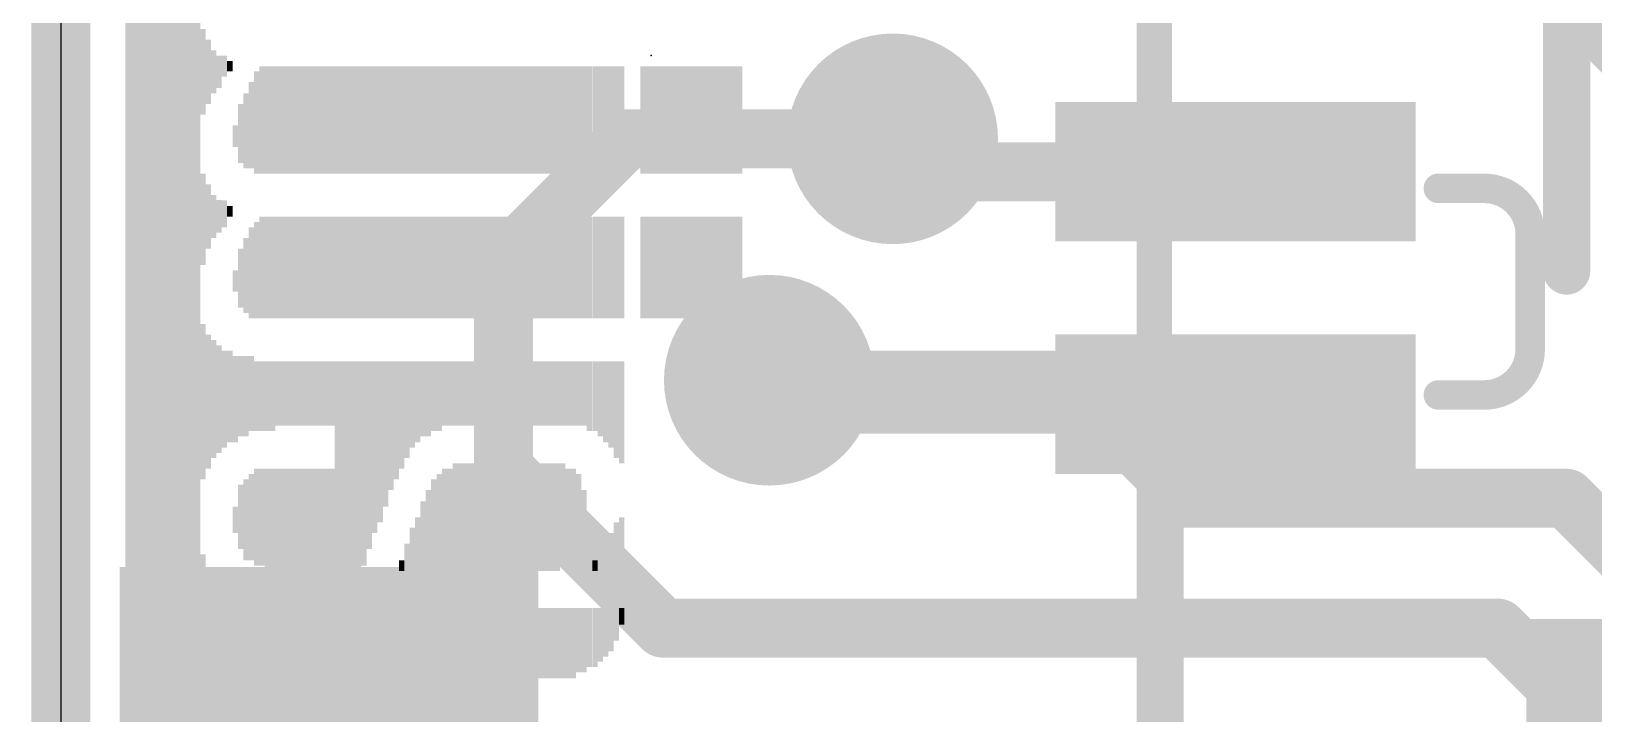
# Model space of a CAD drawing. Extents: x -0.1 to 25.5, y -0.1 to 17.9.
# Drawn here: x -0.13 to 6.59, y 6.06 to 8.99 of the extents above; entities that cross this region are included whole.
import ezdxf

# ---------------------------------------------------------------- set-up
doc = ezdxf.new("R2010")
doc.units = 0
for name, color, linetype in [('1', 12, 'CONTINUOUS'), ('16', 5, 'CONTINUOUS'), ('18', 110, 'CONTINUOUS'), ('20', 53, 'CONTINUOUS'), ('21', 40, 'CONTINUOUS'), ('22', 6, 'CONTINUOUS'), ('23', 40, 'CONTINUOUS'), ('51', 253, 'CONTINUOUS')]:
    doc.layers.add(name, color=color, linetype=linetype)

# ---------------------------------------------------------------- blocks, each defined once
blk = doc.blocks.new('RECT')
blk.add_solid([(-0.5, -0.5), (0.5, -0.5), (-0.5, 0.5), (0.5, 0.5)])
blk = doc.blocks.new('ROUNDV')
at = {"const_width": 0.5}
blk.add_lwpolyline([(0, -0.25, 1), (0, 0.25, 1), (0, -0.25)], format="xyb", dxfattribs=at)

msp = doc.modelspace()

# ---------------------------------------------------------------- linework, layer by layer
at = {"layer": '1', "const_width": 0.254}
for points in [[(0, 0), (0, 17.78)], [(6.236, 9.39), (7.178, 8.448)], [(3.7202, 8.39), (3.5786, 8.5316)], [(5.054, 8.39), (3.7202, 8.39)], [(3.151, 7.39), (3.048, 7.493)], [(5.054, 7.39), (3.151, 7.39)]]:
    msp.add_lwpolyline(points, dxfattribs=at)
at = {"layer": '1', "const_width": 0.127}
for points in [[(3.6235, 8.5765, 1), (3.5337, 8.4867)], [(3.7202, 8.4535, 1), (3.7202, 8.3265)], [(3.6753, 8.3451, 1), (3.7651, 8.4349)], [(5.054, 8.3265, 1), (5.054, 8.4535)], [(3.0929, 7.5379, 1), (3.0031, 7.4481)], [(3.151, 7.4535, 1), (3.151, 7.3265)], [(3.1061, 7.3451, 1), (3.1959, 7.4349)], [(5.054, 7.3265, 1), (5.054, 7.4535)]]:
    msp.add_lwpolyline(points, format="xyb", dxfattribs=at)
at = {"layer": '16', "const_width": 0.254}
for points in [[(0, 0), (0, 17.78)], [(2.4356, 8.5316), (1.905, 8.001)], [(3.5786, 8.5316), (2.4356, 8.5316)], [(1.905, 8.001), (1.905, 7.112)], [(3.048, 7.493), (4.3412, 7.493)], [(4.3412, 7.493), (4.8492, 6.985)], [(1.905, 7.112), (2.5908, 6.4262)], [(6.477, 6.985), (4.8492, 6.985)], [(7.62, 5.842), (6.477, 6.985)], [(2.5908, 6.4262), (6.1819, 6.4262)], [(6.1819, 6.4262), (7.2741, 5.334)]]:
    msp.add_lwpolyline(points, dxfattribs=at)
at = {"layer": '16', "const_width": 0.127}
for points in [[(2.4356, 8.5951, 1), (2.4356, 8.4681)], [(2.4805, 8.4867, 1), (2.3907, 8.5765)], [(3.5786, 8.4681, 1), (3.5786, 8.5951)], [(1.9685, 8.001, 1), (1.8415, 8.001)], [(1.8601, 8.0459, 1), (1.9499, 7.9561)], [(3.048, 7.5565, 1), (3.048, 7.4295)], [(4.3861, 7.5379, 1), (4.2963, 7.4481)], [(4.3412, 7.4295, 1), (4.3412, 7.5565)], [(1.9499, 7.1569, 1), (1.8601, 7.0671)], [(1.8415, 7.112, 1), (1.9685, 7.112)], [(4.8492, 7.0485, 1), (4.8492, 6.9215)], [(4.8043, 6.9401, 1), (4.8941, 7.0299)], [(6.5219, 7.0299, 1), (6.4321, 6.9401)], [(6.477, 6.9215, 1), (6.477, 7.0485)], [(2.5908, 6.4897, 1), (2.5908, 6.3627)], [(2.5459, 6.3813, 1), (2.6357, 6.4711)], [(6.2268, 6.4711, 1), (6.137, 6.3813)], [(6.1819, 6.3627, 1), (6.1819, 6.4897)]]:
    msp.add_lwpolyline(points, format="xyb", dxfattribs=at)
at = {"layer": '20'}
msp.add_line((0, 15.24), (0, 2.54), dxfattribs=at)
at = {"layer": '21'}
for points, const_width in [([(0.454, 10.99), (0.454, 6.79)], 0.1524), ([(6.478, 9.563), (6.478, 7.963)], 0.2032), ([(4.754, 6.99), (4.754, 5.79)], 0.1524)]:
    msp.add_lwpolyline(points, dxfattribs=dict(at, const_width=const_width))
for points, const_width in [([(6.4272, 7.963, 1), (6.5288, 7.963)], 0.1016), ([(4.7921, 6.99, 1), (4.7159, 6.99)], 0.0762), ([(0.4159, 6.79, 1), (0.4921, 6.79)], 0.0762)]:
    msp.add_lwpolyline(points, format="xyb", dxfattribs=dict(at, const_width=const_width))
at = {"layer": '22'}
for points, const_width in [([(5.9263, 8.3503, 1), (5.9263, 8.2867)], 0.0635), ([(6.1238, 8.3503, 1), (6.1238, 8.2868)], 0.0635), ([(6.3214, 8.1209, 0.4142), (6.1238, 8.3185)], 0.127), ([(6.1238, 8.2867, 1), (6.1238, 8.3503)], 0.0635), ([(6.3531, 8.1209, 1), (6.2896, 8.1209)], 0.0635), ([(6.2896, 8.1209, 1), (6.3531, 8.1209)], 0.0635), ([(6.1238, 7.4295, 0.4142), (6.3214, 7.6271)], 0.127), ([(6.3531, 7.6271, 1), (6.2896, 7.6271)], 0.0635), ([(6.2896, 7.6271, 1), (6.3531, 7.6271)], 0.0635), ([(5.9263, 7.4612, 1), (5.9263, 7.3978)], 0.0635), ([(6.1238, 7.4612, 1), (6.1238, 7.3978)], 0.0635), ([(6.1238, 7.3978, 1), (6.1238, 7.4612)], 0.0635)]:
    msp.add_lwpolyline(points, format="xyb", dxfattribs=dict(at, const_width=const_width))
at = {"layer": '22', "const_width": 0.127}
for points in [[(6.1238, 8.3185), (5.9263, 8.3185)], [(6.3214, 7.6271), (6.3214, 8.1209)], [(5.9263, 7.4295), (6.1238, 7.4295)]]:
    msp.add_lwpolyline(points, dxfattribs=at)
at = {"layer": '23'}
msp.add_point((2.54, 8.89), dxfattribs=at)
at = {"layer": '51', "const_width": 0.1524}
for points in [[(0.454, 5.79), (0.454, 11.89)], [(4.704, 11.89), (4.704, 5.79)]]:
    msp.add_lwpolyline(points, dxfattribs=at)

# ---------------------------------------------------------------- block references
at = {"layer": '1'}
for p, xscale, yscale in [((5.054, 8.39), 1.55, 0.6), ((5.054, 7.39), 1.55, 0.6), ((1.154, 6.09), 1.8, 1.2), ((6.924, 5.715), 1.24, 1.5)]:
    msp.add_blockref('RECT', p, dxfattribs=dict(at, xscale=xscale, yscale=yscale))
at = {"layer": '18', "xscale": 0.9064, "yscale": 0.9064}
for p in [(3.5786, 8.5316), (3.5786, 8.5316), (3.048, 7.493), (3.048, 7.493)]:
    msp.add_blockref('ROUNDV', p, dxfattribs=at)
at = {"layer": '22', "rotation": 270}
for p, xscale, yscale in [((0.2887, 9.0856), 5.2883, 0.0231), ((0.3118, 9.0513), 5.3569, 0.0231), ((0.3349, 9.0284), 5.4026, 0.0231), ((0.358, 9.017), 5.4254, 0.0231), ((0.381, 9.0056), 5.4483, 0.0229), ((0.404, 8.9941), 5.4712, 0.0231), ((0.4271, 8.9941), 5.4712, 0.0231), ((0.4502, 8.9827), 5.494, 0.0231), ((0.4733, 8.9827), 5.494, 0.0231), ((0.4964, 8.97), 5.5194, 0.0231), ((0.5196, 8.97), 5.5194, 0.0231), ((0.5427, 8.97), 5.5194, 0.0231), ((0.5658, 8.97), 5.5194, 0.0231), ((0.5889, 8.97), 5.5194, 0.0231), ((0.612, 8.8201), 0.3683, 0.0231), ((0.635, 8.8201), 0.2769, 0.0229), ((0.658, 8.8201), 0.1854, 0.0231), ((0.6811, 8.8201), 0.1397, 0.0231), ((0.7042, 8.8443), 0.0914, 0.0231), ((0.7273, 8.8443), 0.0457, 0.0231), ((0.8429, 8.6017), 0.4394, 0.0231), ((0.866, 8.6131), 0.4623, 0.0231), ((0.889, 8.6131), 0.4623, 0.0229), ((0.912, 8.6131), 0.4623, 0.0231), ((0.9351, 8.6131), 0.4623, 0.0231), ((0.9582, 8.6131), 0.4623, 0.0231), ((0.9813, 8.6131), 0.4623, 0.0231), ((1.0044, 8.6131), 0.4623, 0.0231), ((1.0276, 8.6131), 0.4623, 0.0231), ((1.0507, 8.6131), 0.4623, 0.0231), ((1.0738, 8.6131), 0.4623, 0.0231), ((1.0969, 8.6131), 0.4623, 0.0231), ((1.12, 8.6131), 0.4623, 0.0231), ((1.143, 8.6131), 0.4623, 0.0229), ((1.166, 8.6131), 0.4623, 0.0231), ((1.1891, 8.6131), 0.4623, 0.0231), ((1.2122, 8.6131), 0.4623, 0.0231), ((1.2353, 8.6131), 0.4623, 0.0231), ((1.2584, 8.6131), 0.4623, 0.0231), ((1.2816, 8.6131), 0.4623, 0.0231), ((1.3047, 8.6131), 0.4623, 0.0231), ((1.3278, 8.6131), 0.4623, 0.0231), ((1.3509, 8.6131), 0.4623, 0.0231), ((1.374, 8.6131), 0.4623, 0.0231), ((1.397, 8.6131), 0.4623, 0.0229), ((1.42, 8.6131), 0.4623, 0.0231), ((1.4431, 8.6131), 0.4623, 0.0231), ((1.4662, 8.6131), 0.4623, 0.0231), ((1.4893, 8.6131), 0.4623, 0.0231), ((1.5124, 8.6131), 0.4623, 0.0231), ((1.5356, 8.6131), 0.4623, 0.0231), ((1.5587, 8.6131), 0.4623, 0.0231), ((1.5818, 8.6131), 0.4623, 0.0231), ((1.6049, 8.6131), 0.4623, 0.0231), ((1.628, 8.6131), 0.4623, 0.0231), ((1.651, 8.6131), 0.4623, 0.0229), ((1.674, 8.6131), 0.4623, 0.0231), ((1.6971, 8.6131), 0.4623, 0.0231), ((1.7202, 8.6131), 0.4623, 0.0231), ((1.7433, 8.6131), 0.4623, 0.0231), ((1.7664, 8.6131), 0.4623, 0.0231), ((1.7896, 8.6131), 0.4623, 0.0231), ((1.8127, 8.6131), 0.4623, 0.0231), ((1.8358, 8.6131), 0.4623, 0.0231), ((1.8589, 8.6131), 0.4623, 0.0231), ((1.882, 8.6131), 0.4623, 0.0231), ((1.905, 8.6131), 0.4623, 0.0229), ((1.928, 8.6131), 0.4623, 0.0231), ((1.9511, 8.6131), 0.4623, 0.0231), ((1.9742, 8.6131), 0.4623, 0.0231), ((1.9973, 8.6131), 0.4623, 0.0231), ((2.0204, 8.6131), 0.4623, 0.0231), ((2.0436, 8.6131), 0.4623, 0.0231), ((2.0667, 8.6131), 0.4623, 0.0231), ((2.0898, 8.6131), 0.4623, 0.0231), ((2.1129, 8.6131), 0.4623, 0.0231), ((2.136, 8.6131), 0.4623, 0.0231), ((2.159, 8.6131), 0.4623, 0.0229), ((2.182, 8.6131), 0.4623, 0.0231), ((2.2051, 8.6131), 0.4623, 0.0231), ((2.2282, 8.6131), 0.4623, 0.0231), ((2.2513, 8.6131), 0.4623, 0.0231), ((2.2744, 8.6131), 0.4623, 0.0231), ((2.2976, 8.6131), 0.4623, 0.0231), ((2.3207, 8.6131), 0.4623, 0.0231), ((2.3438, 8.6131), 0.4623, 0.0231), ((2.3669, 8.6131), 0.4623, 0.0231), ((2.39, 8.6131), 0.4623, 0.0231), ((2.413, 8.6131), 0.4623, 0.0229), ((2.5053, 8.6131), 0.4623, 0.0231), ((2.5284, 8.6131), 0.4623, 0.0231), ((2.5516, 8.6131), 0.4623, 0.0231), ((2.5747, 8.6131), 0.4623, 0.0231), ((2.5978, 8.6131), 0.4623, 0.0231), ((2.6209, 8.6131), 0.4623, 0.0231), ((2.644, 8.6131), 0.4623, 0.0231), ((2.667, 8.6131), 0.4623, 0.0229), ((2.69, 8.6131), 0.4623, 0.0231), ((2.7131, 8.6131), 0.4623, 0.0231), ((2.7362, 8.6131), 0.4623, 0.0231), ((2.7593, 8.6131), 0.4623, 0.0231), ((2.7824, 8.6131), 0.4623, 0.0231), ((2.8056, 8.6131), 0.4623, 0.0231), ((2.8287, 8.6131), 0.4623, 0.0231), ((2.8518, 8.6131), 0.4623, 0.0231), ((2.8749, 8.6131), 0.4623, 0.0231), ((2.898, 8.6131), 0.4623, 0.0231), ((2.921, 8.6131), 0.4623, 0.0229), ((0.8198, 8.5903), 0.3708, 0.0231), ((0.7736, 8.5547), 0.254, 0.0231), ((0.7967, 8.5662), 0.3226, 0.0231), ((0.7504, 8.5433), 0.094, 0.0231), ((0.612, 8.1852), 0.3937, 0.0231), ((0.635, 8.1979), 0.2769, 0.0229), ((0.658, 8.1979), 0.1854, 0.0231), ((0.6811, 8.1979), 0.1397, 0.0231), ((0.7042, 8.2093), 0.1168, 0.0231), ((0.7273, 8.2194), 0.0457, 0.0231), ((0.8198, 7.9553), 0.3912, 0.0231), ((0.8429, 7.9667), 0.414, 0.0231), ((0.866, 7.9781), 0.4369, 0.0231), ((0.889, 7.9781), 0.4369, 0.0229), ((0.912, 7.9781), 0.4369, 0.0231), ((0.9351, 7.9781), 0.4369, 0.0231), ((0.9582, 7.9781), 0.4369, 0.0231), ((0.9813, 7.9781), 0.4369, 0.0231), ((1.0044, 7.9781), 0.4369, 0.0231), ((1.0276, 7.9781), 0.4369, 0.0231), ((1.0507, 7.9781), 0.4369, 0.0231), ((1.0738, 7.9781), 0.4369, 0.0231), ((1.0969, 7.9781), 0.4369, 0.0231), ((1.12, 7.9781), 0.4369, 0.0231), ((1.143, 7.9781), 0.4369, 0.0229), ((1.166, 7.9781), 0.4369, 0.0231), ((1.1891, 7.9781), 0.4369, 0.0231), ((1.2122, 7.9781), 0.4369, 0.0231), ((1.2353, 7.9781), 0.4369, 0.0231), ((1.2584, 7.9781), 0.4369, 0.0231), ((1.2816, 7.9781), 0.4369, 0.0231), ((1.3047, 7.9781), 0.4369, 0.0231), ((1.3278, 7.9781), 0.4369, 0.0231), ((1.3509, 7.9781), 0.4369, 0.0231), ((1.374, 7.9781), 0.4369, 0.0231), ((1.397, 7.9781), 0.4369, 0.0229), ((1.42, 7.9781), 0.4369, 0.0231), ((1.4431, 7.9781), 0.4369, 0.0231), ((1.4662, 7.9781), 0.4369, 0.0231), ((1.4893, 7.9781), 0.4369, 0.0231), ((1.5124, 7.9781), 0.4369, 0.0231), ((1.5356, 7.9781), 0.4369, 0.0231), ((1.5587, 7.9781), 0.4369, 0.0231), ((1.5818, 7.9781), 0.4369, 0.0231), ((1.6049, 7.9781), 0.4369, 0.0231), ((1.628, 7.9781), 0.4369, 0.0231), ((1.651, 7.9781), 0.4369, 0.0229), ((1.674, 7.9781), 0.4369, 0.0231), ((1.6971, 7.9781), 0.4369, 0.0231), ((1.7202, 7.9781), 0.4369, 0.0231), ((1.7433, 7.9781), 0.4369, 0.0231), ((1.7664, 7.9781), 0.4369, 0.0231), ((1.7896, 7.9781), 0.4369, 0.0231), ((1.8127, 7.9781), 0.4369, 0.0231), ((1.8358, 7.9781), 0.4369, 0.0231), ((1.8589, 7.9781), 0.4369, 0.0231), ((1.882, 7.9781), 0.4369, 0.0231), ((1.905, 7.9781), 0.4369, 0.0229), ((1.928, 7.9781), 0.4369, 0.0231), ((1.9511, 7.9781), 0.4369, 0.0231), ((1.9742, 7.9781), 0.4369, 0.0231), ((1.9973, 7.9781), 0.4369, 0.0231), ((2.0204, 7.9781), 0.4369, 0.0231), ((2.0436, 7.9781), 0.4369, 0.0231), ((2.0667, 7.9781), 0.4369, 0.0231), ((2.0898, 7.9781), 0.4369, 0.0231), ((2.1129, 7.9781), 0.4369, 0.0231), ((2.136, 7.9781), 0.4369, 0.0231), ((2.159, 7.9781), 0.4369, 0.0229), ((2.182, 7.9781), 0.4369, 0.0231), ((2.2051, 7.9781), 0.4369, 0.0231), ((2.2282, 7.9781), 0.4369, 0.0231), ((2.2513, 7.9781), 0.4369, 0.0231), ((2.2744, 7.9781), 0.4369, 0.0231), ((2.2976, 7.9781), 0.4369, 0.0231), ((2.3207, 7.9781), 0.4369, 0.0231), ((2.3438, 7.9781), 0.4369, 0.0231), ((2.3669, 7.9781), 0.4369, 0.0231), ((2.39, 7.9781), 0.4369, 0.0231), ((2.413, 7.9781), 0.4369, 0.0229), ((2.5053, 7.9781), 0.4369, 0.0231), ((2.5284, 7.9781), 0.4369, 0.0231), ((2.5516, 7.9781), 0.4369, 0.0231), ((2.5747, 7.9781), 0.4369, 0.0231), ((2.5978, 7.9781), 0.4369, 0.0231), ((2.6209, 7.9781), 0.4369, 0.0231), ((2.644, 7.9781), 0.4369, 0.0231), ((2.667, 7.9781), 0.4369, 0.0229), ((2.69, 7.9781), 0.4369, 0.0231), ((2.7131, 7.9781), 0.4369, 0.0231), ((2.7362, 7.9781), 0.4369, 0.0231), ((2.7593, 7.9781), 0.4369, 0.0231), ((2.7824, 7.9781), 0.4369, 0.0231), ((2.8056, 7.9781), 0.4369, 0.0231), ((2.8287, 7.9781), 0.4369, 0.0231), ((2.8518, 7.9781), 0.4369, 0.0231), ((2.8749, 7.9781), 0.4369, 0.0231), ((2.898, 7.9781), 0.4369, 0.0231), ((2.921, 7.9781), 0.4369, 0.0229), ((0.7967, 7.9439), 0.3226, 0.0231), ((0.7736, 7.9324), 0.254, 0.0231), ((0.7504, 7.9197), 0.0914, 0.0231), ((0.612, 7.4003), 0.668, 0.0231), ((0.635, 7.4003), 0.5766, 0.0229), ((0.658, 7.4117), 0.508, 0.0231), ((0.6811, 7.4117), 0.4623, 0.0231), ((0.7042, 7.4117), 0.4166, 0.0231), ((0.7273, 7.4232), 0.3937, 0.0231), ((0.7504, 7.4117), 0.3708, 0.0231), ((0.7736, 7.4244), 0.3454, 0.0231), ((0.7967, 7.4244), 0.3454, 0.0231), ((0.8198, 7.4359), 0.3226, 0.0231), ((0.8429, 7.4244), 0.2997, 0.0231), ((0.866, 7.4244), 0.2997, 0.0231), ((0.889, 7.4244), 0.2997, 0.0229), ((0.912, 7.4244), 0.2997, 0.0231), ((0.9351, 7.4359), 0.2769, 0.0231), ((0.9582, 7.4359), 0.2769, 0.0231), ((0.9813, 7.4359), 0.2769, 0.0231), ((1.0044, 7.4359), 0.2769, 0.0231), ((1.0276, 7.4359), 0.2769, 0.0231), ((1.0507, 7.4359), 0.2769, 0.0231), ((1.0738, 7.4359), 0.2769, 0.0231), ((1.0969, 7.4359), 0.2769, 0.0231), ((1.12, 7.4359), 0.2769, 0.0231), ((1.143, 7.4359), 0.2769, 0.0229), ((1.166, 7.4359), 0.2769, 0.0231), ((1.1891, 7.1234), 0.9017, 0.0231), ((1.2122, 7.1234), 0.9017, 0.0231), ((1.2353, 7.1234), 0.9017, 0.0231), ((1.2584, 7.1234), 0.9017, 0.0231), ((1.2816, 7.1234), 0.9017, 0.0231), ((1.3047, 7.1349), 0.8788, 0.0231), ((1.3278, 7.1704), 0.8077, 0.0231), ((1.3509, 7.2047), 0.7391, 0.0231), ((1.374, 7.2276), 0.6934, 0.0231), ((1.397, 7.2619), 0.6248, 0.0229), ((1.42, 7.2974), 0.5537, 0.0231), ((1.4431, 7.3203), 0.508, 0.0231), ((1.4662, 7.3431), 0.4623, 0.0231), ((1.4893, 7.366), 0.4166, 0.0231), ((1.5124, 7.3889), 0.3708, 0.0231), ((1.5356, 7.4003), 0.348, 0.0231), ((1.5587, 7.413), 0.3226, 0.0231), ((1.5818, 7.413), 0.3226, 0.0231), ((1.6049, 7.4244), 0.2997, 0.0231), ((1.628, 7.4244), 0.2997, 0.0231), ((1.651, 7.4359), 0.2769, 0.0229), ((1.674, 7.4359), 0.2769, 0.0231), ((1.6971, 7.4359), 0.2769, 0.0231), ((1.7202, 7.4359), 0.2769, 0.0231), ((1.7433, 7.4359), 0.2769, 0.0231), ((1.7664, 7.4359), 0.2769, 0.0231), ((1.7896, 7.4359), 0.2769, 0.0231), ((1.8127, 7.4359), 0.2769, 0.0231), ((1.8358, 7.4359), 0.2769, 0.0231), ((1.8589, 7.4359), 0.2769, 0.0231), ((1.882, 7.4359), 0.2769, 0.0231), ((1.905, 7.4359), 0.2769, 0.0229), ((1.928, 7.4359), 0.2769, 0.0231), ((1.9511, 7.4359), 0.2769, 0.0231), ((1.9742, 7.4359), 0.2769, 0.0231), ((1.9973, 7.4359), 0.2769, 0.0231), ((2.0204, 7.4359), 0.2769, 0.0231), ((2.0436, 7.4359), 0.2769, 0.0231), ((2.0667, 7.4359), 0.2769, 0.0231), ((2.0898, 7.4359), 0.2769, 0.0231), ((2.1129, 7.4359), 0.2769, 0.0231), ((2.136, 7.4359), 0.2769, 0.0231), ((2.159, 7.4359), 0.2769, 0.0229), ((2.182, 7.4359), 0.2769, 0.0231), ((2.2051, 7.4359), 0.2769, 0.0231), ((2.2282, 7.4359), 0.2769, 0.0231), ((2.2513, 7.4359), 0.2769, 0.0231), ((2.2744, 7.4244), 0.2997, 0.0231), ((2.2976, 7.4244), 0.2997, 0.0231), ((2.3207, 7.413), 0.3226, 0.0231), ((2.3438, 7.4003), 0.348, 0.0231), ((2.3669, 7.3889), 0.3708, 0.0231), ((2.39, 7.366), 0.4166, 0.0231), ((2.413, 7.3546), 0.4394, 0.0229), ((1.6971, 6.9037), 0.4623, 0.0231), ((1.7202, 6.9037), 0.4623, 0.0231), ((1.7433, 6.9037), 0.4623, 0.0231), ((1.7664, 6.9037), 0.4623, 0.0231), ((1.7896, 6.9037), 0.4623, 0.0231), ((1.8127, 6.9037), 0.4623, 0.0231), ((1.8358, 6.9037), 0.4623, 0.0231), ((1.8589, 6.9037), 0.4623, 0.0231), ((1.882, 6.9037), 0.4623, 0.0231), ((1.905, 6.9037), 0.4623, 0.0229), ((1.928, 6.9037), 0.4623, 0.0231), ((1.9511, 6.9037), 0.4623, 0.0231), ((1.9742, 6.9037), 0.4623, 0.0231), ((1.9973, 6.9037), 0.4623, 0.0231), ((2.0204, 6.9037), 0.4623, 0.0231), ((2.0436, 6.9037), 0.4623, 0.0231), ((2.0667, 6.9037), 0.4623, 0.0231), ((2.0898, 6.9037), 0.4623, 0.0231), ((2.1129, 6.9037), 0.4623, 0.0231), ((2.136, 6.9037), 0.4623, 0.0231), ((2.159, 6.9152), 0.4394, 0.0229), ((0.7967, 6.8923), 0.348, 0.0231), ((0.8198, 6.9037), 0.3708, 0.0231), ((0.8429, 6.9037), 0.4166, 0.0231), ((0.866, 6.9037), 0.4166, 0.0231), ((0.889, 6.8923), 0.4394, 0.0229), ((0.912, 6.8923), 0.4394, 0.0231), ((0.9351, 6.8923), 0.4394, 0.0231), ((0.9582, 6.8923), 0.4394, 0.0231), ((0.9813, 6.8923), 0.4394, 0.0231), ((1.0044, 6.8923), 0.4394, 0.0231), ((1.0276, 6.8923), 0.4394, 0.0231), ((1.0507, 6.8923), 0.4394, 0.0231), ((1.0738, 6.8923), 0.4394, 0.0231), ((1.0969, 6.8923), 0.4394, 0.0231), ((1.12, 6.8923), 0.4394, 0.0231), ((1.143, 6.8923), 0.4394, 0.0229), ((1.166, 6.8923), 0.4394, 0.0231), ((1.6049, 6.8694), 0.3937, 0.0231), ((1.628, 6.8809), 0.4166, 0.0231), ((1.651, 6.8923), 0.4394, 0.0229), ((1.674, 6.8923), 0.4394, 0.0231), ((2.182, 6.9152), 0.3937, 0.0231), ((2.2051, 6.9393), 0.3454, 0.0231), ((2.2282, 6.9507), 0.2769, 0.0231), ((0.7736, 6.905), 0.2769, 0.0231), ((1.5818, 6.8466), 0.348, 0.0231), ((2.2513, 6.9621), 0.1168, 0.0231), ((0.7504, 6.8923), 0.1143, 0.0231), ((1.5587, 6.8224), 0.2997, 0.0231), ((1.5124, 6.7653), 0.1854, 0.0231), ((1.5356, 6.7881), 0.2311, 0.0231), ((2.39, 6.7767), 0.2083, 0.0231), ((2.413, 6.7881), 0.2311, 0.0229), ((1.4893, 6.731), 0.1168, 0.0231), ((2.3438, 6.731), 0.1168, 0.0231), ((2.3669, 6.7539), 0.1626, 0.0231), ((0.612, 6.477), 0.5334, 0.0231), ((2.3207, 6.7196), 0.094, 0.0231), ((0.635, 6.4414), 0.4623, 0.0229), ((1.4662, 6.6954), 0.0457, 0.0231), ((2.2976, 6.6954), 0.0457, 0.0231), ((0.658, 6.43), 0.4394, 0.0231), ((0.6811, 6.4072), 0.3937, 0.0231), ((0.7042, 6.3957), 0.3708, 0.0231), ((0.7273, 6.3957), 0.3708, 0.0231), ((0.7504, 6.3843), 0.348, 0.0231), ((0.7736, 6.3843), 0.348, 0.0231), ((0.7967, 6.3729), 0.3251, 0.0231), ((0.8198, 6.3729), 0.3251, 0.0231), ((0.8429, 6.3729), 0.3251, 0.0231), ((0.866, 6.3614), 0.3023, 0.0231), ((0.889, 6.3614), 0.3023, 0.0229), ((0.912, 6.3614), 0.3023, 0.0231), ((0.9351, 6.3614), 0.3023, 0.0231), ((0.9582, 6.3614), 0.3023, 0.0231), ((0.9813, 6.3614), 0.3023, 0.0231), ((1.0044, 6.3614), 0.3023, 0.0231), ((1.0276, 6.3614), 0.3023, 0.0231), ((1.0507, 6.3614), 0.3023, 0.0231), ((1.0738, 6.3614), 0.3023, 0.0231), ((1.0969, 6.3614), 0.3023, 0.0231), ((1.12, 6.3614), 0.3023, 0.0231), ((1.143, 6.3614), 0.3023, 0.0229), ((1.166, 6.3614), 0.3023, 0.0231), ((1.1891, 6.3614), 0.3023, 0.0231), ((1.2122, 6.3614), 0.3023, 0.0231), ((1.2353, 6.3614), 0.3023, 0.0231), ((1.2584, 6.3614), 0.3023, 0.0231), ((1.2816, 6.3614), 0.3023, 0.0231), ((1.3047, 6.3614), 0.3023, 0.0231), ((1.3278, 6.3614), 0.3023, 0.0231), ((1.3509, 6.3614), 0.3023, 0.0231), ((1.374, 6.3614), 0.3023, 0.0231), ((1.397, 6.3614), 0.3023, 0.0229), ((1.42, 6.3614), 0.3023, 0.0231), ((1.4431, 6.3614), 0.3023, 0.0231), ((1.4662, 6.3614), 0.3023, 0.0231), ((1.4893, 6.3614), 0.3023, 0.0231), ((1.5124, 6.3614), 0.3023, 0.0231), ((1.5356, 6.3614), 0.3023, 0.0231), ((1.5587, 6.3614), 0.3023, 0.0231), ((1.5818, 6.3614), 0.3023, 0.0231), ((1.6049, 6.3614), 0.3023, 0.0231), ((1.628, 6.3614), 0.3023, 0.0231), ((1.651, 6.3614), 0.3023, 0.0229), ((1.674, 6.3614), 0.3023, 0.0231), ((1.6971, 6.3614), 0.3023, 0.0231), ((1.7202, 6.3614), 0.3023, 0.0231), ((1.7433, 6.3614), 0.3023, 0.0231), ((1.7664, 6.3614), 0.3023, 0.0231), ((1.7896, 6.3614), 0.3023, 0.0231), ((1.8127, 6.3614), 0.3023, 0.0231), ((1.8358, 6.3614), 0.3023, 0.0231), ((1.8589, 6.3614), 0.3023, 0.0231), ((1.882, 6.3614), 0.3023, 0.0231), ((1.905, 6.3614), 0.3023, 0.0229), ((1.928, 6.3614), 0.3023, 0.0231), ((1.9511, 6.3614), 0.3023, 0.0231), ((1.9742, 6.3614), 0.3023, 0.0231), ((1.9973, 6.3614), 0.3023, 0.0231), ((2.0204, 6.3614), 0.3023, 0.0231), ((2.0436, 6.3614), 0.3023, 0.0231), ((2.0667, 6.3614), 0.3023, 0.0231), ((2.0898, 6.3614), 0.3023, 0.0231), ((2.1129, 6.3614), 0.3023, 0.0231), ((2.136, 6.3614), 0.3023, 0.0231), ((2.159, 6.3614), 0.3023, 0.0229), ((2.182, 6.3614), 0.3023, 0.0231), ((2.2051, 6.3614), 0.3023, 0.0231), ((2.2282, 6.3741), 0.2769, 0.0231), ((2.2513, 6.3741), 0.2769, 0.0231), ((2.2744, 6.3856), 0.254, 0.0231), ((2.2976, 6.3856), 0.254, 0.0231), ((2.3207, 6.397), 0.2311, 0.0231), ((2.3438, 6.4084), 0.2083, 0.0231), ((2.3669, 6.4199), 0.1854, 0.0231), ((2.39, 6.4427), 0.1397, 0.0231), ((2.413, 6.477), 0.0711, 0.0229)]:
    msp.add_blockref('RECT', p, dxfattribs=dict(at, xscale=xscale, yscale=yscale))

doc.saveas('drawing.dxf')
